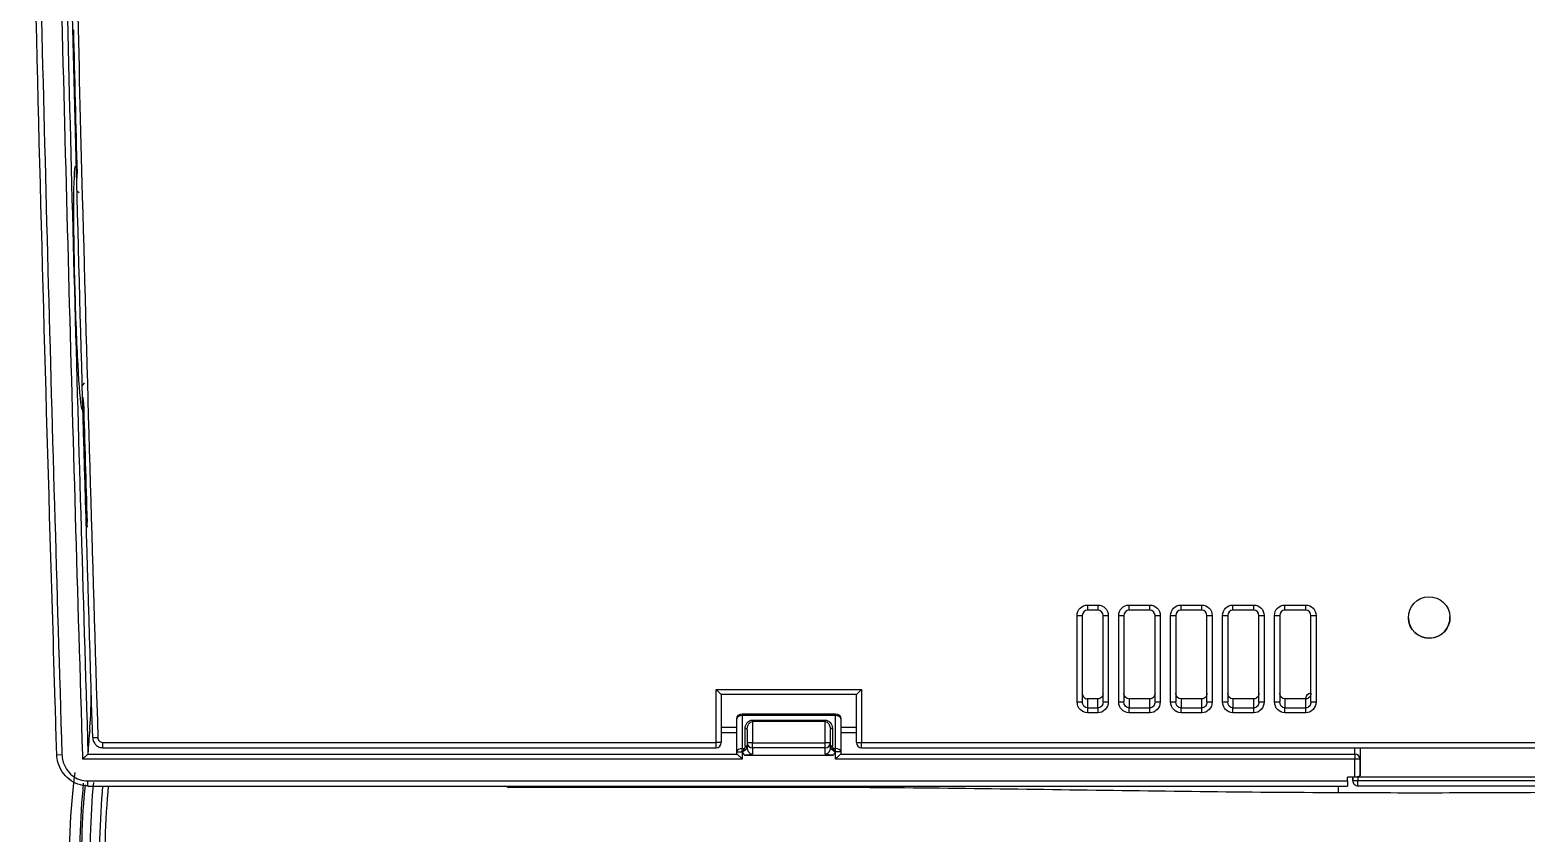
# Model space of a CAD drawing. Header units: millimetres. Extents: x 28 to 2369, y -329 to 1679.
# Drawn here: x 1608.1 to 1752.1, y 1211 to 1288.4 of the extents above; entities that cross this region are included whole.
import ezdxf

# ---------------------------------------------------------------- set-up
doc = ezdxf.new("R2010")
doc.units = ezdxf.units.MM
doc.layers.add('1LINE', color=7, linetype='CONTINUOUS')

msp = doc.modelspace()

# ---------------------------------------------------------------- linework, layer by layer
at = {"layer": '1LINE'}
for p, q in [((1709.93, 1232.98), (1709.93, 1232.48)), ((1709.93, 1232.98), (1710.93, 1232.98)), ((1710.93, 1232.98), (1710.93, 1232.48)), ((1713.93, 1232.98), (1715.93, 1232.98)), ((1713.93, 1232.48), (1713.93, 1232.98)), ((1715.93, 1232.48), (1715.93, 1232.98)), ((1718.93, 1232.98), (1720.93, 1232.98)), ((1718.93, 1232.48), (1718.93, 1232.98)), ((1720.93, 1232.48), (1720.93, 1232.98)), ((1723.93, 1232.98), (1725.93, 1232.98)), ((1723.93, 1232.48), (1723.93, 1232.98)), ((1725.93, 1232.48), (1725.93, 1232.98)), ((1728.93, 1232.98), (1730.93, 1232.98)), ((1728.93, 1232.48), (1728.93, 1232.98)), ((1730.93, 1232.48), (1730.93, 1232.98)), ((1708.93, 1231.98), (1709.43, 1231.98)), ((1708.93, 1223.65), (1708.93, 1231.98)), ((1709.43, 1231.98), (1709.43, 1223.65)), ((1710.93, 1232.48), (1709.93, 1232.48)), ((1711.43, 1231.98), (1711.93, 1231.98)), ((1711.43, 1223.65), (1711.43, 1231.98)), ((1711.93, 1231.98), (1711.93, 1223.65)), ((1712.93, 1223.65), (1712.93, 1231.98)), ((1712.93, 1231.98), (1713.43, 1231.98)), ((1713.43, 1231.98), (1713.43, 1223.65)), ((1715.93, 1232.48), (1713.93, 1232.48)), ((1716.43, 1223.65), (1716.43, 1231.98)), ((1716.43, 1231.98), (1716.93, 1231.98)), ((1716.93, 1231.98), (1716.93, 1223.65)), ((1717.93, 1223.65), (1717.93, 1231.98)), ((1717.93, 1231.98), (1718.43, 1231.98)), ((1718.43, 1231.98), (1718.43, 1223.65)), ((1720.93, 1232.48), (1718.93, 1232.48)), ((1721.43, 1231.98), (1721.93, 1231.98)), ((1721.43, 1223.65), (1721.43, 1231.98)), ((1721.93, 1231.98), (1721.93, 1223.65)), ((1722.93, 1223.65), (1722.93, 1231.98)), ((1722.93, 1231.98), (1723.43, 1231.98)), ((1723.43, 1231.98), (1723.43, 1223.65)), ((1725.93, 1232.48), (1723.93, 1232.48)), ((1726.43, 1231.98), (1726.93, 1231.98)), ((1726.43, 1223.65), (1726.43, 1231.98)), ((1726.93, 1231.98), (1726.93, 1223.65)), ((1727.93, 1223.65), (1727.93, 1231.98)), ((1727.93, 1231.98), (1728.43, 1231.98)), ((1728.43, 1231.98), (1728.43, 1223.65)), ((1730.93, 1232.48), (1728.93, 1232.48)), ((1731.43, 1223.65), (1731.43, 1231.98)), ((1731.43, 1231.98), (1731.93, 1231.98)), ((1731.93, 1231.98), (1731.93, 1223.65)), ((1674.18, 1224.86), (1674.68, 1224.36)), ((1674.18, 1219.73), (1674.18, 1224.86)), ((1674.18, 1224.86), (1688.18, 1224.86)), ((1674.68, 1224.36), (1674.68, 1219.73)), ((1687.68, 1224.36), (1674.68, 1224.36)), ((1687.68, 1224.36), (1688.18, 1224.86)), ((1687.68, 1219.73), (1687.68, 1224.36)), ((1688.18, 1224.86), (1688.18, 1219.73)), ((1708.93, 1223.65), (1709.43, 1223.65)), ((1709.93, 1223.96), (1709.93, 1223.08)), ((1710.93, 1223.96), (1709.93, 1223.96)), ((1709.93, 1223.08), (1709.93, 1222.6)), ((1709.93, 1223.08), (1710.93, 1223.08)), ((1710.93, 1223.08), (1710.93, 1223.96)), ((1710.93, 1223.08), (1710.93, 1222.6)), ((1711.43, 1223.65), (1711.93, 1223.65)), ((1712.93, 1223.65), (1713.43, 1223.65)), ((1713.93, 1223.96), (1713.93, 1223.08)), ((1715.93, 1223.96), (1713.93, 1223.96)), ((1713.93, 1223.08), (1715.93, 1223.08)), ((1713.93, 1222.6), (1713.93, 1223.08)), ((1715.93, 1223.08), (1715.93, 1223.96)), ((1715.93, 1222.6), (1715.93, 1223.08)), ((1716.43, 1223.65), (1716.93, 1223.65)), ((1717.93, 1223.65), (1718.43, 1223.65)), ((1718.93, 1223.96), (1718.93, 1223.08)), ((1720.93, 1223.96), (1718.93, 1223.96)), ((1718.93, 1223.08), (1720.93, 1223.08)), ((1718.93, 1222.6), (1718.93, 1223.08)), ((1720.93, 1223.08), (1720.93, 1223.96)), ((1720.93, 1222.6), (1720.93, 1223.08)), ((1721.43, 1223.65), (1721.93, 1223.65)), ((1722.93, 1223.65), (1723.43, 1223.65)), ((1723.93, 1223.96), (1723.93, 1223.08)), ((1725.93, 1223.96), (1723.93, 1223.96)), ((1723.93, 1222.6), (1723.93, 1223.08)), ((1723.93, 1223.08), (1725.93, 1223.08)), ((1725.93, 1223.08), (1725.93, 1223.96)), ((1725.93, 1222.6), (1725.93, 1223.08)), ((1726.43, 1223.65), (1726.93, 1223.65)), ((1727.93, 1223.65), (1728.43, 1223.65)), ((1728.93, 1223.96), (1728.93, 1223.08)), ((1730.93, 1223.96), (1728.93, 1223.96)), ((1728.93, 1222.6), (1728.93, 1223.08)), ((1728.93, 1223.08), (1730.93, 1223.08)), ((1730.93, 1223.08), (1730.93, 1223.96)), ((1730.93, 1222.6), (1730.93, 1223.08)), ((1731.43, 1223.65), (1731.93, 1223.65)), ((1676.18, 1218.83), (1676.18, 1222.01)), ((1676.68, 1222.51), (1676.68, 1222.34)), ((1676.68, 1222.51), (1685.68, 1222.51)), ((1685.68, 1222.34), (1676.68, 1222.34)), ((1676.68, 1222.34), (1676.68, 1219.15)), ((1677.68, 1221.9), (1677.68, 1221.76)), ((1677.68, 1221.9), (1684.68, 1221.9)), ((1677.68, 1221.76), (1677.68, 1219.72)), ((1684.68, 1221.76), (1677.68, 1221.76)), ((1684.68, 1221.9), (1684.68, 1221.76)), ((1684.68, 1219.72), (1684.68, 1221.76)), ((1685.68, 1222.34), (1685.68, 1222.51)), ((1685.68, 1219.15), (1685.68, 1222.34)), ((1686.18, 1222.01), (1686.18, 1218.83)), ((1710.93, 1222.6), (1709.93, 1222.6)), ((1715.93, 1222.6), (1713.93, 1222.6)), ((1720.93, 1222.6), (1718.93, 1222.6)), ((1725.93, 1222.6), (1723.93, 1222.6)), ((1730.93, 1222.6), (1728.93, 1222.6)), ((1614.18, 1220.23), (1614.68, 1220.24)), ((1676.98, 1219.42), (1676.98, 1221.11)), ((1677.18, 1220.98), (1677.18, 1219.29)), ((1685.18, 1219.29), (1685.18, 1220.98)), ((1685.38, 1221.11), (1685.38, 1219.42)), ((1610.72, 1218.57), (1611.22, 1218.58)), ((1615.17, 1219.23), (1615.17, 1219.73)), ((1674.18, 1219.23), (1674.18, 1219.73)), ((1674.68, 1219.73), (1674.18, 1219.73)), ((1676.18, 1218.83), (1676.68, 1218.83)), ((1676.18, 1218.68), (1676.18, 1218.83)), ((1676.68, 1219.15), (1676.9, 1219.15)), ((1676.68, 1218.83), (1676.68, 1219.15)), ((1676.68, 1218.83), (1676.68, 1218.15)), ((1676.75, 1218.83), (1676.68, 1218.83)), ((1677.18, 1219.21), (1677.17, 1219.21)), ((1677.18, 1219.29), (1677.18, 1219.21)), ((1677.68, 1219.23), (1677.68, 1219.72)), ((1684.68, 1219.23), (1684.68, 1219.72)), ((1685.18, 1219.21), (1685.18, 1219.29)), ((1685.2, 1219.21), (1685.18, 1219.21)), ((1685.47, 1219.15), (1685.68, 1219.15)), ((1685.68, 1218.83), (1685.62, 1218.83)), ((1685.68, 1218.83), (1685.68, 1219.15)), ((1685.68, 1218.15), (1685.68, 1218.83)), ((1686.18, 1218.83), (1685.68, 1218.83)), ((1686.18, 1218.83), (1686.18, 1218.68)), ((1687.68, 1219.73), (1688.18, 1219.73)), ((1688.18, 1219.23), (1688.18, 1219.73)), ((1735.66, 1218.63), (1735.66, 1218.15)), ((1736.16, 1218.15), (1735.66, 1218.15)), ((1735.66, 1216.41), (1735.66, 1218.15)), ((1736.16, 1218.15), (1736.16, 1216.57)), ((1613.71, 1215.55), (1613.71, 1216.05)), ((1680.6, 1215.56), (1680.6, 1215.42)), ((1734.96, 1216.05), (1734.96, 1216.41)), ((1735.46, 1216.07), (1735.46, 1216.41)), ((1735.46, 1216.07), (1735.96, 1216.07)), ((1735.96, 1216.43), (1735.9, 1216.43)), ((1735.96, 1216.43), (1735.96, 1216.07))]:
    msp.add_line(p, q, dxfattribs=at)
at = {"layer": '1LINE', "extrusion": (0, 0, -1)}
for centre, radius, start, end in [((-1602.6, 1263.24, 0), 13.95, 136.324, 137.4784), ((-1709.93, 1231.98, 0), 1, 0, 90), ((-1710.93, 1231.98, 0), 1, 90, 180), ((-1713.93, 1231.98, 0), 1, 0, 90), ((-1715.93, 1231.98, 0), 1, 90, 180), ((-1718.93, 1231.98, 0), 1, 0, 90), ((-1720.93, 1231.98, 0), 1, 90, 180), ((-1723.93, 1231.98, 0), 1, 0, 90), ((-1725.93, 1231.98, 0), 1, 90, 180), ((-1728.93, 1231.98, 0), 1, 0, 90), ((-1730.93, 1231.98, 0), 1, 90, 180), ((-1676.68, 1222.01, 0), 0.5, 0, 90), ((-1685.68, 1222.01, 0), 0.5, 90, 180)]:
    msp.add_arc(centre, radius, start, end, dxfattribs=at)
at = {"layer": '1LINE'}
for centre, radius, start, end in [((1602.6, 1263.24, 0), 13.98, 318.89, 320.6104), ((1709.93, 1231.98, 0), 0.5, 90, 180), ((1710.93, 1231.98, 0), 0.5, 0, 90), ((1713.93, 1231.98, 0), 0.5, 90, 180), ((1715.93, 1231.98, 0), 0.5, 0, 90), ((1718.93, 1231.98, 0), 0.5, 90, 180), ((1720.93, 1231.98, 0), 0.5, 0, 90), ((1723.93, 1231.98, 0), 0.5, 90, 180), ((1725.93, 1231.98, 0), 0.5, 0, 90), ((1728.93, 1231.98, 0), 0.5, 90, 180), ((1730.93, 1231.98, 0), 0.5, 0, 90), ((1674.18, 1219.73, 0), 0.5, 270, 0), ((1688.18, 1219.73, 0), 0.5, 180, 270), ((1735.96, 1216.07, 0), 0.5, 179.9965, 270.0051)]:
    msp.add_arc(centre, radius, start, end, dxfattribs=at)
at = {"layer": '1LINE', "extrusion": (-6.12303e-17, 1.12478e-32, -1)}
msp.add_arc((-1731.46, 1224.02, 0), 0.5, 0, 86.0227, dxfattribs=at)
at = {"layer": '1LINE'}
msp.add_ellipse((1742.82, 1231.78), major_axis=(-0.06, 2), ratio=0.999962, dxfattribs=at)
for centre, major_axis, ratio, start_param, end_param in [((1742.82, 1231.8), (-2, -0.06), 0.999962, 0, 3.140664), ((1709.93, 1224.48, 0), (0, 0.527), 0.949336, 1.570796, 3.141593), ((1676.68, 1222.01), (-0.5, 0), 0.650791, 4.712389, 6.283185), ((1685.68, 1222.01), (-0.5, 0), 0.650791, 3.141593, 4.712389), ((1676.98, 1220.98), (-0.2, 0), 0.650791, 3.141593, 4.712389), ((1685.38, 1220.98), (0.2, 0), 0.650791, 1.570796, 3.141593), ((1676.68, 1218.83), (-0.5, 0), 0.650791, 4.712389, 6.283185), ((1676.9, 1219.02), (0.155, -0.126), 0.553419, 1.147107, 1.994486), ((1676.97, 1219.21), (0.196, -0.04), 0.642992, 0.309708, 1.702335), ((1676.98, 1219.29), (-0.2, 0), 0.650791, 3.141593, 4.712389), ((1677.68, 1219.7), (0.5, 0), 0.034899, 1.570796, 3.141593), ((1677.68, 1219.7), (0.5, 0), 0.949336, 3.141593, 4.712389), ((1684.68, 1219.7), (-0.5, 0), 0.034899, 3.141593, 4.712389), ((1684.68, 1219.7), (0.5, 0), 0.949336, 4.712389, 6.283185), ((1685.38, 1219.29), (-0.2, 0), 0.650791, 4.712389, 6.283185), ((1685.39, 1219.21), (0.196, 0.04), 0.642992, 1.439257, 2.831884), ((1685.47, 1219.02), (0.155, 0.126), 0.553419, 1.147107, 1.994486), ((1685.68, 1218.83), (-0.5, 0), 0.650791, 3.141593, 4.712389), ((1735.66, 1218.15), (-0.5, 0), 0.949336, 3.141599, 4.712389), ((1733.48, 1213.78), (-0.24, 4.99), 0.141725, 4.932157, 5.069533), ((1735.96, 1216.07), (0, -0.5), 0.000267, 0.002932, 1.5708)]:
    msp.add_ellipse(centre, major_axis=major_axis, ratio=ratio, start_param=start_param, end_param=end_param, dxfattribs=at)
at = {"layer": '1LINE', "extrusion": (-1.0676e-27, -5.81175e-12, -1)}
for centre, major_axis, ratio, start_param, end_param in [((1710.93, 1224.48, 0), (0, 0.527), 0.949336, 1.570796, 3.141593), ((1715.93, 1224.48, 0), (0, 0.527), 0.949336, 1.570796, 3.141593), ((1720.93, 1224.48, 0), (0, 0.527), 0.949336, 1.570796, 3.141593), ((1725.93, 1224.48, 0), (0, 0.527), 0.949336, 1.570796, 3.141593), ((1730.93, 1224.48, 0), (0, 0.527), 0.949336, 1.570796, 3.141593), ((1709.93, 1223.65, 0), (0, 1.05), 0.949336, 3.141593, 4.712389), ((1709.93, 1223.65, 0), (0, 0.579), 0.864006, 3.141593, 4.712389), ((1710.93, 1223.65, 0), (0, 0.579), 0.864006, 1.570796, 3.141593), ((1710.93, 1223.65, 0), (0, 1.05), 0.949336, 1.570796, 3.141593), ((1713.93, 1223.65, 0), (0, 0.579), 0.864006, 3.141593, 4.712389), ((1715.93, 1223.65, 0), (0, 1.05), 0.949336, 1.570796, 3.141593), ((1715.93, 1223.65, 0), (0, 0.579), 0.864006, 1.570796, 3.141593), ((1718.93, 1223.65, 0), (0, 0.579), 0.864006, 3.141593, 4.712389), ((1720.93, 1223.65, 0), (0, 0.579), 0.864006, 1.570796, 3.141593), ((1720.93, 1223.65, 0), (0, 1.05), 0.949336, 1.570796, 3.141593), ((1723.93, 1223.65, 0), (0, 0.579), 0.864006, 3.141593, 4.712389), ((1725.93, 1223.65, 0), (0, 1.05), 0.949336, 1.570796, 3.141593), ((1725.93, 1223.65, 0), (0, 0.579), 0.864006, 1.570796, 3.141593), ((1728.93, 1223.65, 0), (0, 0.579), 0.864006, 3.141593, 4.712389), ((1730.93, 1223.65, 0), (0, 0.579), 0.864006, 1.570796, 3.141593), ((1730.93, 1223.65, 0), (0, 1.05), 0.949336, 1.570796, 3.141593), ((1677.68, 1221.11, 0), (0, 0.785), 0.89152, 4.712389, 6.283185), ((1677.68, 1220.98, 0), (0, 0.778), 0.642512, 4.712389, 6.283185), ((1684.68, 1221.11, 0), (0, 0.785), 0.89152, 0, 1.570796), ((1684.68, 1220.98, 0), (0, 0.778), 0.642512, 0, 1.570796), ((1676.68, 1219.42, 0), (0, -0.35), 0.857143, 4.712389, 4.947985), ((1676.68, 1219.29, 0), (0.5, 0), 0.7, 0, 0.235596), ((1685.68, 1219.29, 0), (0.5, 0), 0.7, 2.905995, 3.141593), ((1685.68, 1219.42, 0), (0, -0.35), 0.857143, 1.335199, 1.570796)]:
    msp.add_ellipse(centre, major_axis=major_axis, ratio=ratio, start_param=start_param, end_param=end_param, dxfattribs=at)
at = {"layer": '1LINE', "extrusion": (0, 0, -1)}
for centre, major_axis in [((1713.93, 1224.48, 0), (0, -0.527)), ((1718.93, 1224.48, 0), (0, -0.527)), ((1723.93, 1224.48, 0), (0, -0.527)), ((1728.93, 1224.48, 0), (0, -0.527)), ((1713.93, 1223.65, 0), (0, -1.05)), ((1718.93, 1223.65, 0), (0, -1.05)), ((1723.93, 1223.65, 0), (0, -1.05)), ((1728.93, 1223.65, 0), (0, -1.05))]:
    msp.add_ellipse(centre, major_axis=major_axis, ratio=0.949336, start_param=0, end_param=1.570796, dxfattribs=at)
at = {"layer": '1LINE'}
for points, knots in [([(1610.73, 1218.57), (1610.71, 1218.9), (1610.7, 1219.23), (1610.65, 1220.9), (1610.61, 1222.23), (1610.41, 1228.89), (1610.25, 1234.22), (1609.46, 1260.88), (1608.9, 1282.21), (1608.31, 1307.52), (1608.22, 1311.5), (1608.14, 1315.48)], [0, 0, 0, 0, 0.010315, 0.010315, 0.051574, 0.051574, 0.216609, 0.216609, 0.876758, 0.876758, 1, 1, 1, 1]), ([(1614.18, 1220.23), (1613.63, 1237.59), (1613.14, 1254.95), (1612.33, 1285.6), (1612.01, 1298.89), (1611.71, 1312.18)], [0, 0, 0, 0, 0.566546, 0.566546, 1, 1, 1, 1]), ([(1612.2, 1312.68), (1612.2, 1312.51), (1612.21, 1312.35), (1612.51, 1298.9), (1612.83, 1285.61), (1613.64, 1254.97), (1614.13, 1237.6), (1614.68, 1220.24)], [0, 0, 0, 0, 0.005408, 0.005408, 0.436449, 0.436449, 1, 1, 1, 1]), ([(1613.24, 1218.15), (1613.24, 1218.28), (1613.23, 1218.4), (1612.74, 1233.95), (1612.3, 1249.39), (1611.46, 1280.28), (1611.08, 1295.73), (1610.73, 1311.18)], [0, 0, 0, 0, 0.003883, 0.003883, 0.501798, 0.501798, 1, 1, 1, 1]), ([(1611.23, 1311.19), (1611.58, 1295.74), (1611.96, 1280.29), (1612.79, 1249.45), (1613.24, 1234.07), (1613.72, 1218.68)], [0, 0, 0, 0, 0.50093, 0.50093, 1, 1, 1, 1]), ([(1613.16, 1251.78), (1613.01, 1252.45), (1612.88, 1254.02), (1612.65, 1258.23), (1612.55, 1260.89), (1612.41, 1266.17), (1612.36, 1268.83), (1612.36, 1273.04), (1612.4, 1274.6), (1612.51, 1275.28)], [0, 0, 0, 0, 0.25, 0.25, 0.5, 0.5, 0.75, 0.75, 1, 1, 1, 1]), ([(1612.66, 1274.05), (1612.66, 1274.06), (1612.66, 1274.07), (1612.67, 1274.11), (1612.67, 1274.15), (1612.67, 1274.22), (1612.67, 1274.27), (1612.67, 1274.37), (1612.67, 1274.42), (1612.67, 1274.5), (1612.67, 1274.53), (1612.67, 1274.55)], [0, 0, 0, 0, 0.224711, 0.224711, 0.44944, 0.44944, 0.673895, 0.673895, 0.898076, 0.898076, 1, 1, 1, 1]), ([(1613.29, 1252.49), (1613.29, 1252.54), (1613.28, 1252.6), (1613.28, 1252.71), (1613.28, 1252.76), (1613.27, 1252.84), (1613.27, 1252.88), (1613.26, 1252.94), (1613.26, 1252.96), (1613.25, 1252.98), (1613.25, 1252.99), (1613.25, 1252.99)], [0, 0, 0, 0, 0.223701, 0.223701, 0.44738, 0.44738, 0.671377, 0.671377, 0.895696, 0.895696, 1, 1, 1, 1]), ([(1613.69, 1240.47), (1613.68, 1240.47), (1613.68, 1240.48), (1613.67, 1240.52), (1613.67, 1240.55), (1613.66, 1240.62), (1613.66, 1240.66), (1613.65, 1240.76), (1613.65, 1240.81), (1613.64, 1240.9), (1613.64, 1240.94), (1613.64, 1240.97)], [0, 0, 0, 0, 0.215432, 0.215432, 0.430855, 0.430855, 0.646376, 0.646376, 0.861736, 0.861736, 1, 1, 1, 1]), ([(1674.68, 1221.22), (1675.02, 1221.22), (1675.35, 1221.22), (1675.85, 1221.22), (1676.02, 1221.22), (1676.18, 1221.22)], [0, 0, 0, 0, 0.666631, 0.666631, 1, 1, 1, 1]), ([(1614.19, 1220.21), (1614.19, 1220.14), (1614.2, 1219.95), (1614.35, 1219.65), (1614.62, 1219.38), (1614.92, 1219.24), (1615.11, 1219.25), (1615.17, 1219.25)], [0, 0, 0, 0, 0.126066, 0.389418, 0.624731, 0.878523, 1, 1, 1, 1]), ([(1614.68, 1220.24), (1614.68, 1220.18), (1614.69, 1220.12), (1614.73, 1220.01), (1614.77, 1219.95), (1614.84, 1219.86), (1614.89, 1219.82), (1614.99, 1219.77), (1615.05, 1219.75), (1615.13, 1219.74), (1615.15, 1219.73), (1615.17, 1219.73)], [0, 0, 0, 0, 0.234217, 0.234217, 0.468877, 0.468877, 0.696257, 0.696257, 0.911705, 0.911705, 1, 1, 1, 1]), ([(1613.71, 1215.57), (1613.39, 1215.57), (1613.06, 1215.63), (1612.46, 1215.84), (1612.17, 1216), (1611.66, 1216.4), (1611.43, 1216.64), (1611.06, 1217.2), (1610.92, 1217.51), (1610.77, 1218.08), (1610.73, 1218.32), (1610.73, 1218.57)], [0, 0, 0, 0, 0.207715, 0.207715, 0.414631, 0.414631, 0.624475, 0.624475, 0.843256, 0.843256, 1, 1, 1, 1]), ([(1611.22, 1218.58), (1611.23, 1218.37), (1611.26, 1218.17), (1611.39, 1217.69), (1611.5, 1217.42), (1611.81, 1216.95), (1612, 1216.74), (1612.42, 1216.41), (1612.66, 1216.27), (1613.17, 1216.1), (1613.44, 1216.05), (1613.71, 1216.05)], [0, 0, 0, 0, 0.157909, 0.157909, 0.377735, 0.377735, 0.587649, 0.587649, 0.793701, 0.793701, 1, 1, 1, 1]), ([(1613.24, 1218.15), (1613.24, 1218.16), (1613.24, 1218.16), (1613.27, 1218.18), (1613.29, 1218.21), (1613.38, 1218.3), (1613.45, 1218.37), (1613.55, 1218.48), (1613.6, 1218.52), (1613.66, 1218.59), (1613.68, 1218.61), (1613.7, 1218.63)], [0, 0, 0, 0, 0.005734, 0.005734, 0.145746, 0.145746, 0.510733, 0.510733, 0.781788, 0.781788, 1, 1, 1, 1]), ([(1613.7, 1218.63), (1614.03, 1218.63), (1614.37, 1218.63), (1616.03, 1218.63), (1617.37, 1218.63), (1624.03, 1218.63), (1629.37, 1218.63), (1648.54, 1218.63), (1662.37, 1218.63), (1676.21, 1218.63)], [0, 0, 0, 0, 0.015998, 0.015998, 0.07999, 0.07999, 0.335956, 0.335956, 1, 1, 1, 1]), ([(1615.17, 1219.73), (1615.51, 1219.73), (1615.84, 1219.73), (1617.51, 1219.73), (1618.84, 1219.73), (1625.51, 1219.73), (1630.84, 1219.73), (1648.84, 1219.73), (1661.51, 1219.73), (1674.18, 1219.73)], [0, 0, 0, 0, 0.016946, 0.016946, 0.084732, 0.084732, 0.355874, 0.355874, 1, 1, 1, 1]), ([(1676.21, 1218.63), (1676.21, 1218.63), (1676.2, 1218.63), (1676.19, 1218.65), (1676.18, 1218.67), (1676.18, 1218.68)], [0, 0, 0, 0, 0.151992, 0.151992, 1, 1, 1, 1]), ([(1676.21, 1218.63), (1676.22, 1218.61), (1676.25, 1218.59), (1676.32, 1218.52), (1676.36, 1218.48), (1676.47, 1218.37), (1676.53, 1218.3), (1676.63, 1218.21), (1676.65, 1218.18), (1676.68, 1218.16), (1676.68, 1218.16), (1676.68, 1218.15)], [0, 0, 0, 0, 0.216254, 0.216254, 0.487607, 0.487607, 0.858052, 0.858052, 0.994333, 0.994333, 1, 1, 1, 1]), ([(1676.75, 1218.83), (1676.75, 1218.83), (1676.75, 1218.83), (1676.75, 1218.84), (1676.75, 1218.84), (1676.76, 1218.85), (1676.76, 1218.85), (1676.76, 1218.86), (1676.77, 1218.87), (1676.78, 1218.9), (1676.79, 1218.91), (1676.81, 1218.97), (1676.82, 1219), (1676.86, 1219.08), (1676.88, 1219.12), (1676.9, 1219.15)], [0, 0, 0, 0, 0.012017, 0.012017, 0.03527, 0.03527, 0.071101, 0.071101, 0.143295, 0.143295, 0.289582, 0.289582, 0.601926, 0.601926, 1, 1, 1, 1]), ([(1676.75, 1218.83), (1676.75, 1218.83), (1676.75, 1218.83), (1676.75, 1218.83), (1676.76, 1218.84), (1676.76, 1218.84), (1676.76, 1218.84), (1676.77, 1218.85), (1676.78, 1218.86), (1676.8, 1218.88), (1676.81, 1218.89), (1676.86, 1218.93), (1676.89, 1218.95), (1676.96, 1219), (1676.99, 1219.03), (1677.02, 1219.05)], [0, 0, 0, 0, 0.012139, 0.012139, 0.032358, 0.032358, 0.065592, 0.065592, 0.133733, 0.133733, 0.276775, 0.276775, 0.603982, 0.603982, 1, 1, 1, 1]), ([(1676.93, 1218.52), (1676.9, 1218.55), (1676.88, 1218.58), (1676.81, 1218.68), (1676.78, 1218.75), (1676.75, 1218.83)], [0, 0, 0, 0, 0.322473, 0.322473, 1, 1, 1, 1]), ([(1676.9, 1219.15), (1676.92, 1219.19), (1676.94, 1219.22), (1676.96, 1219.29), (1676.97, 1219.31), (1676.97, 1219.34)], [0, 0, 0, 0, 0.597133, 0.597133, 1, 1, 1, 1]), ([(1677.68, 1218.63), (1677.68, 1218.63), (1677.68, 1218.63), (1677.64, 1218.62), (1677.6, 1218.61), (1677.52, 1218.58), (1677.48, 1218.58), (1677.36, 1218.55), (1677.27, 1218.54), (1677.1, 1218.52), (1677.01, 1218.52), (1676.93, 1218.52)], [0, 0, 0, 0, 0.005235, 0.005235, 0.187383, 0.187383, 0.367414, 0.367414, 0.703972, 0.703972, 1, 1, 1, 1]), ([(1676.93, 1218.52), (1677.18, 1218.52), (1677.43, 1218.52), (1680.27, 1218.52), (1682.85, 1218.52), (1685.44, 1218.52)], [0, 0, 0, 0, 0.088601, 0.088601, 1, 1, 1, 1]), ([(1677.17, 1219.21), (1677.16, 1219.19), (1677.15, 1219.17), (1677.11, 1219.11), (1677.07, 1219.08), (1677.02, 1219.05)], [0, 0, 0, 0, 0.381339, 0.381339, 1, 1, 1, 1]), ([(1677.18, 1219.21), (1677.18, 1219.16), (1677.19, 1219.1), (1677.22, 1218.99), (1677.24, 1218.93), (1677.3, 1218.83), (1677.34, 1218.78), (1677.42, 1218.71), (1677.47, 1218.68), (1677.57, 1218.64), (1677.63, 1218.63), (1677.68, 1218.63)], [0, 0, 0, 0, 0.186578, 0.186578, 0.410631, 0.410631, 0.617003, 0.617003, 0.811073, 0.811073, 1, 1, 1, 1]), ([(1677.68, 1219.72), (1678.02, 1219.72), (1678.35, 1219.72), (1680.02, 1219.72), (1681.35, 1219.72), (1683.35, 1219.72), (1684.02, 1219.72), (1684.68, 1219.72)], [0, 0, 0, 0, 0.142857, 0.142857, 0.714286, 0.714286, 1, 1, 1, 1]), ([(1677.68, 1219.23), (1677.68, 1219.12), (1677.68, 1219.02), (1677.68, 1218.82), (1677.68, 1218.72), (1677.68, 1218.63)], [0, 0, 0, 0, 0.524016, 0.524016, 1, 1, 1, 1]), ([(1684.68, 1219.23), (1684.35, 1219.23), (1684.02, 1219.23), (1682.35, 1219.23), (1681.02, 1219.23), (1679.02, 1219.23), (1678.35, 1219.23), (1677.68, 1219.23)], [0, 0, 0, 0, 0.142857, 0.142857, 0.714286, 0.714286, 1, 1, 1, 1]), ([(1684.68, 1218.63), (1684.68, 1218.7), (1684.68, 1218.76), (1684.68, 1218.96), (1684.68, 1219.1), (1684.68, 1219.23)], [0, 0, 0, 0, 0.334759, 0.334759, 1, 1, 1, 1]), ([(1684.68, 1218.63), (1684.74, 1218.63), (1684.79, 1218.64), (1684.89, 1218.68), (1684.94, 1218.71), (1685.03, 1218.78), (1685.06, 1218.83), (1685.13, 1218.93), (1685.15, 1218.99), (1685.18, 1219.1), (1685.18, 1219.16), (1685.18, 1219.21)], [0, 0, 0, 0, 0.188927, 0.188927, 0.382997, 0.382997, 0.589368, 0.589368, 0.813422, 0.813422, 1, 1, 1, 1]), ([(1685.44, 1218.52), (1685.35, 1218.52), (1685.27, 1218.52), (1685.09, 1218.54), (1685.01, 1218.55), (1684.88, 1218.58), (1684.84, 1218.58), (1684.76, 1218.61), (1684.72, 1218.62), (1684.68, 1218.63), (1684.68, 1218.63), (1684.68, 1218.63)], [0, 0, 0, 0, 0.296028, 0.296028, 0.632586, 0.632586, 0.812617, 0.812617, 0.994765, 0.994765, 1, 1, 1, 1]), ([(1685.34, 1219.05), (1685.3, 1219.08), (1685.27, 1219.11), (1685.22, 1219.16), (1685.21, 1219.19), (1685.2, 1219.21)], [0, 0, 0, 0, 0.574539, 0.574539, 1, 1, 1, 1]), ([(1685.62, 1218.83), (1685.61, 1218.83), (1685.61, 1218.83), (1685.61, 1218.83), (1685.61, 1218.84), (1685.6, 1218.84), (1685.6, 1218.84), (1685.59, 1218.85), (1685.58, 1218.86), (1685.56, 1218.88), (1685.55, 1218.89), (1685.51, 1218.93), (1685.48, 1218.95), (1685.41, 1219), (1685.37, 1219.03), (1685.34, 1219.05)], [0, 0, 0, 0, 0.012139, 0.012139, 0.032358, 0.032358, 0.065592, 0.065592, 0.133733, 0.133733, 0.276775, 0.276775, 0.603982, 0.603982, 1, 1, 1, 1]), ([(1685.62, 1218.83), (1685.59, 1218.75), (1685.55, 1218.68), (1685.48, 1218.58), (1685.46, 1218.55), (1685.44, 1218.52)], [0, 0, 0, 0, 0.677527, 0.677527, 1, 1, 1, 1]), ([(1685.62, 1218.83), (1685.61, 1218.83), (1685.61, 1218.83), (1685.61, 1218.84), (1685.61, 1218.84), (1685.61, 1218.85), (1685.61, 1218.85), (1685.6, 1218.86), (1685.6, 1218.87), (1685.59, 1218.9), (1685.58, 1218.91), (1685.56, 1218.97), (1685.54, 1219), (1685.51, 1219.08), (1685.49, 1219.12), (1685.47, 1219.15)], [0, 0, 0, 0, 0.012017, 0.012017, 0.03527, 0.03527, 0.071101, 0.071101, 0.143294, 0.143294, 0.289582, 0.289582, 0.601926, 0.601926, 1, 1, 1, 1]), ([(1685.68, 1218.15), (1685.68, 1218.16), (1685.68, 1218.16), (1685.71, 1218.18), (1685.74, 1218.21), (1685.83, 1218.3), (1685.9, 1218.37), (1686.01, 1218.48), (1686.05, 1218.52), (1686.12, 1218.59), (1686.14, 1218.61), (1686.16, 1218.63)], [0, 0, 0, 0, 0.005667, 0.005667, 0.141948, 0.141948, 0.512393, 0.512393, 0.783746, 0.783746, 1, 1, 1, 1]), ([(1686.16, 1218.63), (1686.49, 1218.63), (1686.82, 1218.63), (1688.49, 1218.63), (1689.82, 1218.63), (1696.49, 1218.63), (1701.82, 1218.63), (1716.66, 1218.63), (1726.16, 1218.63), (1735.66, 1218.63)], [0, 0, 0, 0, 0.020201, 0.020201, 0.101005, 0.101005, 0.42422, 0.42422, 1, 1, 1, 1]), ([(1688.18, 1219.73), (1688.35, 1219.73), (1688.52, 1219.73), (1690.02, 1219.73), (1691.35, 1219.73), (1698.02, 1219.73), (1703.35, 1219.73), (1730.02, 1219.73), (1751.35, 1219.73), (1780.07, 1219.73), (1787.46, 1219.73), (1794.84, 1219.73)], [0, 0, 0, 0, 0.004688, 0.004688, 0.04219, 0.04219, 0.192198, 0.192198, 0.79223, 0.79223, 1, 1, 1, 1]), ([(1735.66, 1218.63), (1735.66, 1218.73), (1735.66, 1218.84), (1735.66, 1219.04), (1735.66, 1219.14), (1735.66, 1219.23)], [0, 0, 0, 0, 0.519107, 0.519107, 1, 1, 1, 1]), ([(1676.68, 1218.15), (1676.35, 1218.15), (1676.02, 1218.15), (1674.35, 1218.15), (1673.02, 1218.15), (1666.35, 1218.15), (1661.02, 1218.15), (1641.53, 1218.15), (1627.39, 1218.15), (1613.24, 1218.15)], [0, 0, 0, 0, 0.015762, 0.015762, 0.078811, 0.078811, 0.331007, 0.331007, 1, 1, 1, 1]), ([(1735.66, 1218.15), (1735.33, 1218.15), (1734.99, 1218.15), (1733.33, 1218.15), (1731.99, 1218.15), (1725.33, 1218.15), (1719.99, 1218.15), (1705, 1218.15), (1695.34, 1218.15), (1685.68, 1218.15)], [0, 0, 0, 0, 0.020009, 0.020009, 0.100045, 0.100045, 0.420191, 0.420191, 1, 1, 1, 1]), ([(1736.16, 1216.57), (1736.16, 1216.94), (1736.16, 1217.31), (1736.16, 1217.83), (1736.16, 1217.99), (1736.16, 1218.14)], [0, 0, 0, 0, 0.705543, 0.705543, 1, 1, 1, 1]), ([(1613.71, 1216.05), (1614.04, 1216.05), (1614.38, 1216.05), (1616.04, 1216.05), (1617.38, 1216.05), (1624.04, 1216.05), (1629.38, 1216.05), (1656.04, 1216.05), (1677.38, 1216.05), (1710.79, 1216.05), (1722.88, 1216.05), (1734.96, 1216.05)], [0, 0, 0, 0, 0.008248, 0.008248, 0.041238, 0.041238, 0.173198, 0.173198, 0.701038, 0.701038, 1, 1, 1, 1]), ([(1654.22, 1215.42), (1654.21, 1215.42), (1654.21, 1215.42), (1654.09, 1215.46), (1653.97, 1215.49), (1653.86, 1215.53)], [0, 0, 0, 0, 0.054023, 0.054023, 1, 1, 1, 1]), ([(1734.96, 1216.05), (1734.96, 1215.99), (1734.96, 1215.94), (1734.96, 1215.83), (1734.96, 1215.78), (1734.96, 1215.69), (1734.96, 1215.65), (1734.96, 1215.59), (1734.96, 1215.57), (1734.96, 1215.55), (1734.96, 1215.55), (1734.96, 1215.55)], [0, 0, 0, 0, 0.214435, 0.214435, 0.42887, 0.42887, 0.643305, 0.643305, 0.85774, 0.85774, 1, 1, 1, 1]), ([(1736.16, 1216.57), (1736.16, 1216.56), (1736.15, 1216.54), (1736.11, 1216.5), (1736.08, 1216.48), (1736, 1216.45), (1735.96, 1216.44), (1735.85, 1216.42), (1735.8, 1216.41), (1735.72, 1216.41), (1735.69, 1216.41), (1735.66, 1216.41)], [0, 0, 0, 0, 0.229591, 0.229591, 0.459538, 0.459538, 0.683418, 0.683418, 0.895796, 0.895796, 1, 1, 1, 1]), ([(1735.96, 1216.07), (1736.29, 1216.07), (1736.63, 1216.07), (1738.29, 1216.07), (1739.63, 1216.07), (1746.29, 1216.07), (1751.63, 1216.07), (1765.09, 1216.07), (1773.21, 1216.07), (1781.33, 1216.07)], [0, 0, 0, 0, 0.022039, 0.022039, 0.110195, 0.110195, 0.462818, 0.462818, 1, 1, 1, 1]), ([(1734.12, 1214.9), (1725.25, 1214.92), (1716.33, 1215.05), (1698.47, 1215.31), (1689.53, 1215.42), (1680.6, 1215.42)], [0, 0, 0, 0, 0.5, 0.5, 1, 1, 1, 1])]:
    msp.add_open_spline(points, degree=3, knots=knots, dxfattribs=at)
for points, degree in [([(1608.65, 1314.98), (1609.36, 1282.84), (1610.22, 1250.71), (1611.22, 1218.58)], 3), ([(1612.32, 1288.37), (1612.43, 1283.77), (1612.55, 1279.16), (1612.67, 1274.55)], 3), ([(1613.29, 1252.49), (1613.4, 1248.65), (1613.52, 1244.81), (1613.64, 1240.97)], 3), ([(1613.89, 1220.97), (1613.96, 1221.67), (1614.02, 1222.94), (1614.04, 1224.65)], 3), ([(1686.18, 1221.22), (1686.68, 1221.22), (1687.18, 1221.22), (1687.68, 1221.22)], 3), ([(1613.89, 1220.97), (1613.82, 1220.21), (1613.76, 1219.44), (1613.72, 1218.68)], 3), ([(1674.68, 1220.72), (1676.18, 1220.72)], 1), ([(1686.18, 1220.72), (1687.68, 1220.72)], 1), ([(1613.72, 1218.68), (1613.72, 1218.66), (1613.71, 1218.64), (1613.7, 1218.63)], 3), ([(1615.17, 1219.23), (1674.18, 1219.23)], 1), ([(1685.39, 1219.34), (1685.4, 1219.27), (1685.42, 1219.21), (1685.47, 1219.15)], 3), ([(1686.18, 1218.68), (1686.18, 1218.66), (1686.17, 1218.65), (1686.16, 1218.63)], 3), ([(1688.18, 1219.23), (1795.14, 1219.23)], 1), ([(1736.16, 1219.23), (1736.16, 1218.87), (1736.16, 1218.51), (1736.16, 1218.15)], 3), ([(1611.98, 1204.62), (1611.84, 1209.1), (1612.03, 1213.43), (1612.48, 1216.84)], 3), ([(1613.27, 1215.81), (1612.96, 1212.53), (1612.84, 1208.65), (1612.96, 1204.65)], 3), ([(1613.16, 1204.99), (1613.04, 1208.8), (1613.16, 1212.51), (1613.47, 1215.65)], 3), ([(1613.71, 1215.55), (1734.96, 1215.55)], 1), ([(1614.24, 1215.89), (1613.94, 1212.67), (1613.83, 1208.89), (1613.94, 1205.02)], 3), ([(1614.89, 1204.65), (1614.77, 1208.55), (1614.88, 1212.35), (1615.17, 1215.58)], 3), ([(1615.68, 1215.58), (1615.38, 1212.38), (1615.26, 1208.58), (1615.38, 1204.67)], 3), ([(1653.93, 1215.54), (1654.03, 1215.5), (1654.12, 1215.46), (1654.22, 1215.42)], 3), ([(1735.66, 1216.41), (1735.43, 1216.41), (1735.19, 1216.41), (1734.96, 1216.41)], 3), ([(1735.46, 1216.41), (1735.46, 1216.3), (1735.46, 1216.18), (1735.46, 1216.07)], 3), ([(1735.96, 1216.43), (1751.09, 1216.43), (1766.21, 1216.43), (1781.33, 1216.43)], 3), ([(1735.96, 1215.57), (1781.33, 1215.57)], 1), ([(1680.6, 1215.42), (1671.8, 1215.42), (1663.01, 1215.42), (1654.22, 1215.42)], 3), ([(1756.85, 1214.93), (1749.26, 1214.89), (1741.69, 1214.85), (1734.12, 1214.9)], 3)]:
    msp.add_open_spline(points, degree=degree, dxfattribs=at)

doc.saveas('drawing.dxf')
